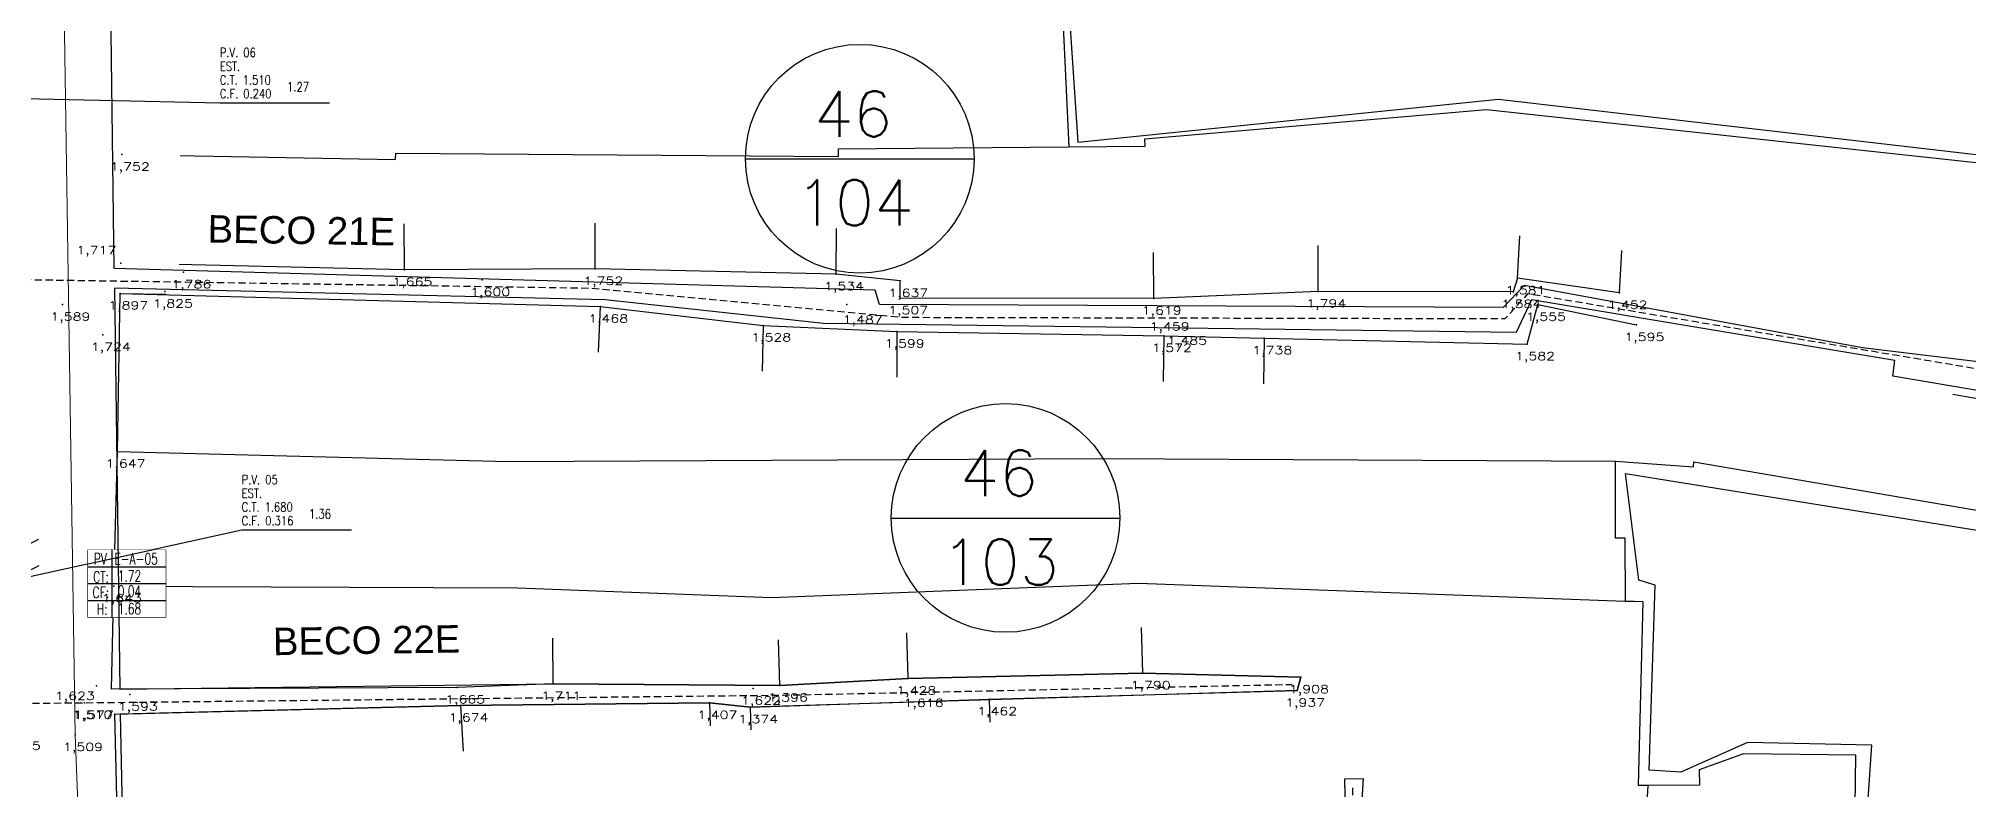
# Model space of a CAD drawing. Extents: x -160 to 364724, y -100 to 7353297.
# Drawn here: x 359278.5 to 359362.9, y 7352435.1 to 7352468 of the extents above; entities that cross this region are included whole.
import ezdxf
from ezdxf.enums import TextEntityAlignment as Align

# ---------------------------------------------------------------- set-up
doc = ezdxf.new("R2010")
doc.units = 0
doc.header["$LTSCALE"] = 5
for name, pattern in [('CENTER2', [1.125, 0.75, -0.125, 0.125, -0.125]), ('CONTINUO', [0]), ('DASHDOT2', [12.7, 6.35, -3.175, 0, -3.175]), ('HIDDEN2', [0.1875, 0.125, -0.0625])]:
    doc.linetypes.add(name, pattern=pattern)
for name, color, linetype in [('0-quadras', 6, 'Continuous'), ('_TG', 7, 'CONTINUO'), ('COTAS', 1, 'Continuous'), ('LIN-TEXTP-PV', 7, 'Continuous'), ('LT-COTAS', 7, 'CONTINUO'), ('LT-LIMITE-PALAFITA', 40, 'Continuous'), ('ortofoto', 7, 'Continuous'), ('P_Eixo', 1, 'CENTER2'), ('P_Perfil_Texto_Quadro', 2, 'Continuous'), ('PONTOS-CAIXAS_U', 1, 'Continuous'), ('PS_PONTOS_IDENTIFICACAO_LIN', 7, 'Continuous'), ('PS_PONTOS_IDENTIFICACAO_TXT', 7, 'Continuous'), ('T-MARGEM', 7, 'Continuous'), ('TEXTO', 7, 'Continuous'), ('ZZ-Carimbo Texto', 7, 'Continuous')]:
    doc.layers.add(name, color=color, linetype=linetype)
doc.layers.add('LT-ALINHAMENTO-PREDIAL', color=4, linetype='DASHDOT2', lineweight=25)
doc.layers.add('LT-BORDA', color=1, linetype='Continuous', lineweight=9)
doc.styles.add('C_COTA', font='romans.shx')
doc.styles.add('CARIMBO', font='arial.ttf', dxfattribs={"height": 2})
doc.styles.add('ROMANS', font='ROMANS.shx', dxfattribs={"height": 2})
doc.styles.add('SABESP', font='ROMANS.shx', dxfattribs={"height": 2})
doc.styles.add('simplex', font='simplex.shx', dxfattribs={"width": 0.8})
doc.styles.get("Standard").update_dxf_attribs({"font": 'arial.ttf'})
picture_1 = doc.add_image_def('image1.tif', size_in_pixel=(14710, 13573))

# ---------------------------------------------------------------- blocks, each defined once
blk = doc.blocks.new('*U262')
at = {"layer": 'T-MARGEM'}
blk.add_line((0, 0), (0, 0.2), dxfattribs=at)
at = {"layer": 'T-MARGEM', "const_width": 0.025, "flags": 128}
blk.add_lwpolyline([(-0.013, 0, 1), (0.013, 0, 1)], format="xyb", close=True, dxfattribs=at)
blk = doc.blocks.new('*U263')
at = {"layer": 'T-MARGEM'}
blk.add_line((0, 0), (0, 0.2), dxfattribs=at)
at = {"layer": 'T-MARGEM', "const_width": 0.025, "flags": 128}
blk.add_lwpolyline([(-0.013, 0, 1), (0.013, 0, 1)], format="xyb", close=True, dxfattribs=at)
blk = doc.blocks.new('SIMB_PONTO')
at = {"color": 0}
blk.add_point((0, 0), dxfattribs=at)
for tag in ['COTA', 'PONTO', 'DESC']:
    blk.add_attdef(tag, (0, 0), '', height=1)

msp = doc.modelspace()

# ---------------------------------------------------------------- linework, layer by layer
at = {"layer": '0-quadras', "color": 5, "lineweight": 30, "ltscale": 0.3}
for points in [[(359358.195, 7352430.031), (359358.676, 7352437.082), (359353.238, 7352437.192), (359350.313, 7352435.895), (359348.932, 7352435.978), (359349.196, 7352444.066), (359348.479, 7352444.287), (359347.9, 7352448.953), (359376.661, 7352444.322)], [(359335.685, 7352432.154), (359335.611, 7352435.607), (359336.418, 7352435.624), (359336.136, 7352431.068)]]:
    msp.add_lwpolyline(points, dxfattribs=at)
at = {"layer": 'COTAS', "ltscale": 4}
for p, q in [((359309.396, 7352462.716), (359319.396, 7352462.716)), ((359315.773, 7352447.003), (359325.773, 7352447.003))]:
    msp.add_line(p, q, dxfattribs=at)
at = {"layer": 'COTAS'}
for centre in [(359314.396, 7352462.723), (359320.773, 7352447.011)]:
    msp.add_circle(centre, 5, dxfattribs=at)
at = {"layer": 'LIN-TEXTP-PV'}
msp.add_lwpolyline([(359280.641, 7352445.62), (359284.028, 7352445.62), (359284.028, 7352442.66), (359280.641, 7352442.66)], close=True, dxfattribs=at)
at = {"layer": 'LT-ALINHAMENTO-PREDIAL', "color": 8, "ltscale": 3, "flags": 128}
for points, elevation in [([(359323.234, 7352469.991), (359323.536, 7352463.24)], 1.703), ([(359282.114, 7352462.901), (359294.09, 7352462.684), (359294.095, 7352462.97), (359313.468, 7352462.824), (359313.471, 7352463.161), (359326.887, 7352463.266), (359326.869, 7352463.586), (359341.816, 7352464.881), (359364.58, 7352462.41), (359364.24, 7352459.28), (359371.581, 7352458.571), (359371.107, 7352453.663), (359358.384, 7352455.006), (359358.436, 7352455.501), (359347.639, 7352456.863)], 1.717), ([(359294.475, 7352457.869), (359294.464, 7352459.869)], 1.452), ([(359302.825, 7352457.906), (359302.827, 7352459.906)], 1.452), ([(359313.362, 7352457.669), (359313.372, 7352459.669)], 1.452), ([(359334.454, 7352456.922), (359334.446, 7352458.922)], 1.452), ([(359343.173, 7352457.499), (359343.272, 7352459.349)], 1.452), ([(359347.639, 7352456.863), (359343.173, 7352457.499), (359342.987, 7352456.895), (359334.454, 7352456.922), (359327.259, 7352456.615), (359316.166, 7352456.624), (359316.169, 7352457.378), (359313.362, 7352457.669), (359302.825, 7352457.906), (359294.475, 7352457.869), (359282.074, 7352458.161)], 1.452), ([(359327.259, 7352456.615), (359327.251, 7352458.615)], 1.452), ([(359347.639, 7352456.863), (359347.738, 7352458.713)], 1.452), ([(359282.048, 7352456.835), (359303.041, 7352456.257), (359310.172, 7352455.436), (359316.014, 7352455.168), (359327.706, 7352454.979), (359332.091, 7352454.875), (359343.59, 7352454.617), (359344.067, 7352456.34), (359348.373, 7352455.451)], 1.584), ([(359303.041, 7352456.257), (359302.959, 7352454.259)], 1.468), ([(359310.172, 7352455.436), (359310.131, 7352453.436)], 1.528), ([(359316.014, 7352455.168), (359316.015, 7352453.168)], 1.584), ([(359327.706, 7352454.979), (359327.677, 7352452.979)], 1.572), ([(359332.091, 7352454.875), (359332.062, 7352452.875)], 1.584), ([(359281.923, 7352449.919), (359299.033, 7352449.477), (359324.912, 7352449.616), (359347.46, 7352449.491)], 1.584), ([(359281.767, 7352444.028), (359292.073, 7352443.99), (359299.427, 7352443.955), (359310.536, 7352443.537), (359326.592, 7352444.159), (359348.279, 7352443.359)], 1.584), ([(359316.519, 7352439.995), (359316.46, 7352441.994)], 1.428), ([(359326.775, 7352440.223), (359326.716, 7352442.222)], 1.577), ([(359300.985, 7352439.759), (359300.974, 7352441.759)], 1.577), ([(359310.9, 7352439.687), (359310.841, 7352441.686)], 1.396), ([(359333.695, 7352440.053), (359326.775, 7352440.223), (359316.519, 7352439.995), (359310.9, 7352439.687), (359300.985, 7352439.759), (359296.784, 7352439.603), (359281.657, 7352439.517)], 1.577), ([(359281.815, 7352438.435), (359296.931, 7352438.814), (359307.82, 7352438.927), (359309.6, 7352438.74), (359320.058, 7352439.087), (359333.532, 7352439.462)], 1.577), ([(359296.931, 7352438.814), (359297.053, 7352436.818)], 1.577), ([(359307.819, 7352438.927), (359307.851, 7352437.927)], 1.577), ([(359309.6, 7352438.74), (359309.635, 7352437.741)], 1.374), ([(359320.058, 7352439.087), (359320.082, 7352438.087)], 1.462), ([(359331.299, 7352431.873), (359335.685, 7352432.154), (359335.611, 7352435.607), (359336.418, 7352435.624), (359336.136, 7352431.068), (359331.318, 7352431.088)], 1.605)]:
    msp.add_lwpolyline(points, dxfattribs=dict(at, elevation=elevation))
at = {"layer": 'LT-ALINHAMENTO-PREDIAL', "color": 8, "flags": 128}
for points, elevation in [([(359282.074, 7352458.161), (359282.114, 7352462.901), (359282.185, 7352469.233)], 1.717), ([(359282.114, 7352462.901), (359284.114, 7352462.884)], 1.717), ([(359281.657, 7352439.517), (359281.767, 7352444.028), (359281.923, 7352449.919), (359282.048, 7352456.835)], 1.584), ([(359282.048, 7352456.835), (359284.048, 7352456.799)], 1.584), ([(359281.767, 7352444.028), (359283.766, 7352443.979)], 1.584), ([(359282.138, 7352428.657), (359281.64, 7352434.769), (359281.903, 7352434.782), (359281.815, 7352438.435)], 1.684)]:
    msp.add_lwpolyline(points, dxfattribs=dict(at, elevation=elevation))
at = {"layer": 'LT-ALINHAMENTO-PREDIAL', "color": 8, "ltscale": 3, "flags": 128}
for points in [[(359363.185, 7352422.49), (359363.355, 7352426.843), (359359.987, 7352426.975), (359357.852, 7352427.059), (359357.888, 7352429.769), (359357.979, 7352436.633), (359353.053, 7352436.698), (359351.122, 7352435.997), (359351.126, 7352435.327), (359348.873, 7352435.312), (359348.471, 7352435.31), (359348.669, 7352443.349), (359347.89, 7352443.369), (359347.887, 7352446.127), (359347.464, 7352446.126), (359347.46, 7352449.491), (359350.87, 7352449.241), (359350.886, 7352449.462), (359376.582, 7352445.085), (359377.692, 7352449.675), (359359.163, 7352452.955), (359359.279, 7352453.757), (359348.373, 7352455.451)], [(359348.873, 7352435.312), (359348.58, 7352430.423), (359357.895, 7352430.299)]]:
    msp.add_lwpolyline(points, dxfattribs=at)
at = {"layer": 'LT-LIMITE-PALAFITA', "ltscale": 3, "elevation": 1.577, "flags": 128}
msp.add_lwpolyline([(359333.532, 7352439.462), (359333.695, 7352440.053)], dxfattribs=at)
at = {"layer": 'P_Eixo', "color": 1, "linetype": 'HIDDEN2', "ltscale": 0.5, "flags": 128}
for points in [[(359277.736, 7352438.902), (359311.066, 7352439.264), (359333.315, 7352439.735)], [(359335.976, 7352431.612), (359335.966, 7352435.35)]]:
    msp.add_lwpolyline(points, dxfattribs=at)

# ---------------------------------------------------------------- block references
at = {"layer": '_TG', "color": 3}
ref = msp.add_blockref('SIMB_PONTO', (359294.475, 7352457.869, 1.665), dxfattribs=at)
ref.add_attrib('COTA', '1,665', dxfattribs={"layer": '0', "color": 8, "height": 0.35, "style": 'simplex', "width": 1.3125, "flags": 8}).set_placement((359293.95, 7352457.169), (359295.7, 7352457.169), align=Align.FIT)
for p in [(359294.475, 7352457.869, 1.665), (359297.879, 7352457.425, 1.6), (359302.825, 7352457.906, 1.752), (359313.362, 7352457.669, 1.534), (359316.169, 7352457.378, 1.637), (359343.173, 7352457.499, 1.581), (359279.514, 7352456.341, 1.589), (359303.041, 7352456.257, 1.468), (359313.837, 7352456.346, 1.487), (359316.166, 7352456.624, 1.507), (359327.259, 7352456.615, 1.619), (359334.454, 7352456.922, 1.794), (359342.987, 7352456.895, 1.584), (359344.067, 7352456.34, 1.555), (359347.639, 7352456.863, 1.452), (359310.172, 7352455.436, 1.528), (359327.6, 7352455.916, 1.459), (359348.373, 7352455.451, 1.595), (359316.014, 7352455.168, 1.599), (359327.706, 7352454.979, 1.572), (359328.366, 7352455.295, 1.485), (359332.091, 7352454.875, 1.738), (359343.59, 7352454.617, 1.582), (359326.775, 7352440.223, 1.79), (359296.784, 7352439.603, 1.665), (359300.985, 7352439.759, 1.711), (359309.731, 7352439.551, 1.622), (359310.9, 7352439.687, 1.396), (359316.519, 7352439.995, 1.428), (359316.834, 7352439.45, 1.616), (359333.532, 7352439.462, 1.937), (359333.695, 7352440.053, 1.908), (359280.477, 7352438.928, 1.51), (359282.465, 7352439.292, 1.593), (359296.931, 7352438.814, 1.674), (359307.82, 7352438.927, 1.407), (359309.6, 7352438.74, 1.374), (359320.058, 7352439.087, 1.462)]:
    msp.add_blockref('SIMB_PONTO', p, dxfattribs=at)
ref = msp.add_blockref('SIMB_PONTO', (359297.879, 7352457.425, 1.6), dxfattribs=at)
ref.add_attrib('COTA', '1,600', dxfattribs={"layer": '0', "color": 8, "height": 0.35, "style": 'simplex', "width": 1.3125, "flags": 8}).set_placement((359297.354, 7352456.725), (359299.104, 7352456.725), align=Align.FIT)
ref = msp.add_blockref('SIMB_PONTO', (359302.825, 7352457.906, 1.752), dxfattribs=at)
ref.add_attrib('COTA', '1,752', dxfattribs={"layer": '0', "color": 8, "height": 0.35, "style": 'simplex', "width": 1.3125, "flags": 8}).set_placement((359302.3, 7352457.206), (359304.05, 7352457.206), align=Align.FIT)
ref = msp.add_blockref('SIMB_PONTO', (359313.362, 7352457.669, 1.534), dxfattribs=at)
ref.add_attrib('COTA', '1,534', dxfattribs={"layer": '0', "color": 8, "height": 0.35, "style": 'simplex', "width": 1.296296, "flags": 8}).set_placement((359312.837, 7352456.969), (359314.587, 7352456.969), align=Align.FIT)
ref = msp.add_blockref('SIMB_PONTO', (359316.169, 7352457.378, 1.637), dxfattribs=at)
ref.add_attrib('COTA', '1,637', dxfattribs={"layer": '0', "color": 8, "height": 0.35, "style": 'simplex', "width": 1.3125, "flags": 8}).set_placement((359315.644, 7352456.678), (359317.394, 7352456.678), align=Align.FIT)
ref = msp.add_blockref('SIMB_PONTO', (359343.173, 7352457.499, 1.581), dxfattribs=at)
ref.add_attrib('COTA', '1,581', dxfattribs={"layer": '0', "color": 8, "height": 0.35, "style": 'simplex', "width": 1.478873, "flags": 8}).set_placement((359342.648, 7352456.799), (359344.398, 7352456.799), align=Align.FIT)
ref = msp.add_blockref('SIMB_PONTO', (359279.514, 7352456.341, 1.589), dxfattribs=at)
ref.add_attrib('COTA', '1,589', dxfattribs={"layer": '0', "color": 8, "height": 0.35, "style": 'simplex', "width": 1.329114, "flags": 8}).set_placement((359278.989, 7352455.641), (359280.739, 7352455.641), align=Align.FIT)
ref = msp.add_blockref('SIMB_PONTO', (359303.041, 7352456.257, 1.468), dxfattribs=at)
ref.add_attrib('COTA', '1,468', dxfattribs={"layer": '0', "color": 8, "height": 0.35, "style": 'simplex', "width": 1.3125, "flags": 8}).set_placement((359302.516, 7352455.557), (359304.266, 7352455.557), align=Align.FIT)
ref = msp.add_blockref('SIMB_PONTO', (359313.837, 7352456.346, 1.487), dxfattribs=at)
ref.add_attrib('COTA', '1,487', dxfattribs={"layer": '0', "color": 8, "height": 0.35, "style": 'simplex', "width": 1.3125, "flags": 8}).set_placement((359313.651, 7352455.51), (359315.401, 7352455.51), align=Align.FIT)
ref = msp.add_blockref('SIMB_PONTO', (359316.166, 7352456.624, 1.507), dxfattribs=at)
ref.add_attrib('COTA', '1,507', dxfattribs={"layer": '0', "color": 8, "height": 0.35, "style": 'simplex', "width": 1.3125, "flags": 8}).set_placement((359315.641, 7352455.924), (359317.391, 7352455.924), align=Align.FIT)
ref = msp.add_blockref('SIMB_PONTO', (359327.259, 7352456.615, 1.619), dxfattribs=at)
ref.add_attrib('COTA', '1,619', dxfattribs={"layer": '0', "color": 8, "height": 0.35, "style": 'simplex', "width": 1.4, "flags": 8}).set_placement((359326.734, 7352455.915), (359328.484, 7352455.915), align=Align.FIT)
ref = msp.add_blockref('SIMB_PONTO', (359334.454, 7352456.922, 1.794), dxfattribs=at)
ref.add_attrib('COTA', '1,794', dxfattribs={"layer": '0', "color": 8, "height": 0.35, "style": 'simplex', "width": 1.296296, "flags": 8}).set_placement((359333.929, 7352456.222), (359335.679, 7352456.222), align=Align.FIT)
ref = msp.add_blockref('SIMB_PONTO', (359342.987, 7352456.895, 1.584), dxfattribs=at)
ref.add_attrib('COTA', '1,584', dxfattribs={"layer": '0', "color": 8, "height": 0.35, "style": 'simplex', "width": 1.296296, "flags": 8}).set_placement((359342.462, 7352456.195), (359344.212, 7352456.195), align=Align.FIT)
ref = msp.add_blockref('SIMB_PONTO', (359344.067, 7352456.34, 1.555), dxfattribs=at)
ref.add_attrib('COTA', '1,555', dxfattribs={"layer": '0', "color": 8, "height": 0.35, "style": 'simplex', "width": 1.3125, "flags": 8}).set_placement((359343.542, 7352455.64), (359345.292, 7352455.64), align=Align.FIT)
ref = msp.add_blockref('SIMB_PONTO', (359347.639, 7352456.863, 1.452), dxfattribs=at)
ref.add_attrib('COTA', '1,452', dxfattribs={"layer": '0', "color": 8, "height": 0.35, "style": 'simplex', "width": 1.3125, "flags": 8}).set_placement((359347.114, 7352456.163), (359348.864, 7352456.163), align=Align.FIT)
ref = msp.add_blockref('SIMB_PONTO', (359310.172, 7352455.436, 1.528), dxfattribs=at)
ref.add_attrib('COTA', '1,528', dxfattribs={"layer": '0', "color": 8, "height": 0.35, "style": 'simplex', "width": 1.3125, "flags": 8}).set_placement((359309.647, 7352454.736), (359311.397, 7352454.736), align=Align.FIT)
ref = msp.add_blockref('SIMB_PONTO', (359327.6, 7352455.916, 1.459), dxfattribs=at)
ref.add_attrib('COTA', '1,459', dxfattribs={"layer": '0', "color": 8, "height": 0.35, "style": 'simplex', "width": 1.329114, "flags": 8}).set_placement((359327.075, 7352455.216), (359328.825, 7352455.216), align=Align.FIT)
ref = msp.add_blockref('SIMB_PONTO', (359348.373, 7352455.451, 1.595), dxfattribs=at)
ref.add_attrib('COTA', '1,595', dxfattribs={"layer": '0', "color": 8, "height": 0.35, "style": 'simplex', "width": 1.3125, "flags": 8}).set_placement((359347.848, 7352454.751), (359349.598, 7352454.751), align=Align.FIT)
ref = msp.add_blockref('SIMB_PONTO', (359316.014, 7352455.168, 1.599), dxfattribs=at)
ref.add_attrib('COTA', '1,599', dxfattribs={"layer": '0', "color": 8, "height": 0.35, "style": 'simplex', "width": 1.329114, "flags": 8}).set_placement((359315.489, 7352454.468), (359317.239, 7352454.468), align=Align.FIT)
ref = msp.add_blockref('SIMB_PONTO', (359327.706, 7352454.979, 1.572), dxfattribs=at)
ref.add_attrib('COTA', '1,572', dxfattribs={"layer": '0', "color": 8, "height": 0.35, "style": 'simplex', "width": 1.3125, "flags": 8}).set_placement((359327.181, 7352454.279), (359328.931, 7352454.279), align=Align.FIT)
ref = msp.add_blockref('SIMB_PONTO', (359328.366, 7352455.295, 1.485), dxfattribs=at)
ref.add_attrib('COTA', '1,485', dxfattribs={"layer": '0', "color": 8, "height": 0.35, "style": 'simplex', "width": 1.3125, "flags": 8}).set_placement((359327.841, 7352454.595), (359329.591, 7352454.595), align=Align.FIT)
ref = msp.add_blockref('SIMB_PONTO', (359332.091, 7352454.875, 1.738), dxfattribs=at)
ref.add_attrib('COTA', '1,738', dxfattribs={"layer": '0', "color": 8, "height": 0.35, "style": 'simplex', "width": 1.3125, "flags": 8}).set_placement((359331.566, 7352454.175), (359333.316, 7352454.175), align=Align.FIT)
ref = msp.add_blockref('SIMB_PONTO', (359343.59, 7352454.617, 1.582), dxfattribs=at)
ref.add_attrib('COTA', '1,582', dxfattribs={"layer": '0', "color": 8, "height": 0.35, "style": 'simplex', "width": 1.3125, "flags": 8}).set_placement((359343.065, 7352453.917), (359344.815, 7352453.917), align=Align.FIT)
ref = msp.add_blockref('SIMB_PONTO', (359326.775, 7352440.223, 1.79), dxfattribs=at)
ref.add_attrib('COTA', '1,790', dxfattribs={"layer": '0', "color": 8, "height": 0.35, "style": 'simplex', "width": 1.3125, "flags": 8}).set_placement((359326.25, 7352439.523), (359328, 7352439.523), align=Align.FIT)
ref = msp.add_blockref('SIMB_PONTO', (359296.784, 7352439.603, 1.665), dxfattribs=at)
ref.add_attrib('COTA', '1,665', dxfattribs={"layer": '0', "color": 8, "height": 0.35, "style": 'simplex', "width": 1.3125, "flags": 8}).set_placement((359296.259, 7352438.903), (359298.009, 7352438.903), align=Align.FIT)
ref = msp.add_blockref('SIMB_PONTO', (359300.985, 7352439.759, 1.711), dxfattribs=at)
ref.add_attrib('COTA', '1,711', dxfattribs={"layer": '0', "color": 8, "height": 0.35, "style": 'simplex', "width": 1.567164, "flags": 8}).set_placement((359300.46, 7352439.059), (359302.21, 7352439.059), align=Align.FIT)
ref = msp.add_blockref('SIMB_PONTO', (359309.731, 7352439.551, 1.622), dxfattribs=at)
ref.add_attrib('COTA', '1,622', dxfattribs={"layer": '0', "color": 8, "height": 0.35, "style": 'simplex', "width": 1.3125, "flags": 8}).set_placement((359309.206, 7352438.851), (359310.956, 7352438.851), align=Align.FIT)
ref = msp.add_blockref('SIMB_PONTO', (359310.9, 7352439.687, 1.396), dxfattribs=at)
ref.add_attrib('COTA', '1,396', dxfattribs={"layer": '0', "color": 8, "height": 0.35, "style": 'simplex', "width": 1.329114, "flags": 8}).set_placement((359310.375, 7352438.987), (359312.125, 7352438.987), align=Align.FIT)
ref = msp.add_blockref('SIMB_PONTO', (359316.519, 7352439.995, 1.428), dxfattribs=at)
ref.add_attrib('COTA', '1,428', dxfattribs={"layer": '0', "color": 8, "height": 0.35, "style": 'simplex', "width": 1.3125, "flags": 8}).set_placement((359315.994, 7352439.295), (359317.744, 7352439.295), align=Align.FIT)
ref = msp.add_blockref('SIMB_PONTO', (359316.834, 7352439.45, 1.616), dxfattribs=at)
ref.add_attrib('COTA', '1,616', dxfattribs={"layer": '0', "color": 8, "height": 0.35, "style": 'simplex', "width": 1.4, "flags": 8}).set_placement((359316.309, 7352438.75), (359318.059, 7352438.75), align=Align.FIT)
ref = msp.add_blockref('SIMB_PONTO', (359333.532, 7352439.462, 1.937), dxfattribs=at)
ref.add_attrib('COTA', '1,937', dxfattribs={"layer": '0', "color": 8, "height": 0.35, "style": 'simplex', "width": 1.3125, "flags": 8}).set_placement((359333.007, 7352438.762), (359334.757, 7352438.762), align=Align.FIT)
ref = msp.add_blockref('SIMB_PONTO', (359333.695, 7352440.053, 1.908), dxfattribs=at)
ref.add_attrib('COTA', '1,908', dxfattribs={"layer": '0', "color": 8, "height": 0.35, "style": 'simplex', "width": 1.3125, "flags": 8}).set_placement((359333.17, 7352439.353), (359334.92, 7352439.353), align=Align.FIT)
ref = msp.add_blockref('SIMB_PONTO', (359280.477, 7352438.928, 1.51), dxfattribs=at)
ref.add_attrib('COTA', '1,510', dxfattribs={"layer": '0', "color": 8, "height": 0.35, "style": 'simplex', "width": 1.381579, "flags": 8}).set_placement((359279.952, 7352438.228), (359281.702, 7352438.228), align=Align.FIT)
ref = msp.add_blockref('SIMB_PONTO', (359282.465, 7352439.292, 1.593), dxfattribs=at)
ref.add_attrib('COTA', '1,593', dxfattribs={"layer": '0', "color": 8, "height": 0.35, "style": 'simplex', "width": 1.3125, "flags": 8}).set_placement((359281.94, 7352438.592), (359283.69, 7352438.592), align=Align.FIT)
ref = msp.add_blockref('SIMB_PONTO', (359296.931, 7352438.814, 1.674), dxfattribs=at)
ref.add_attrib('COTA', '1,674', dxfattribs={"layer": '0', "color": 8, "height": 0.35, "style": 'simplex', "width": 1.296296, "flags": 8}).set_placement((359296.406, 7352438.114), (359298.156, 7352438.114), align=Align.FIT)
ref = msp.add_blockref('SIMB_PONTO', (359307.82, 7352438.927, 1.407), dxfattribs=at)
ref.add_attrib('COTA', '1,407', dxfattribs={"layer": '0', "color": 8, "height": 0.35, "style": 'simplex', "width": 1.3125, "flags": 8}).set_placement((359307.295, 7352438.227), (359309.045, 7352438.227), align=Align.FIT)
ref = msp.add_blockref('SIMB_PONTO', (359309.6, 7352438.74, 1.374), dxfattribs=at)
ref.add_attrib('COTA', '1,374', dxfattribs={"layer": '0', "color": 8, "height": 0.35, "style": 'simplex', "width": 1.296296, "flags": 8}).set_placement((359309.075, 7352438.04), (359310.825, 7352438.04), align=Align.FIT)
ref = msp.add_blockref('SIMB_PONTO', (359320.058, 7352439.087, 1.462), dxfattribs=at)
ref.add_attrib('COTA', '1,462', dxfattribs={"layer": '0', "color": 8, "height": 0.35, "style": 'simplex', "width": 1.3125, "flags": 8}).set_placement((359319.533, 7352438.387), (359321.283, 7352438.387), align=Align.FIT)
at = {"layer": 'LT-COTAS'}
ref = msp.add_blockref('SIMB_PONTO', (359279.514, 7352456.341, 1.589), dxfattribs=at)
ref.add_attrib('COTA', '1,589', dxfattribs={"layer": '0', "color": 8, "height": 0.35, "style": 'simplex', "width": 1.329114, "flags": 8}).set_placement((359278.989, 7352455.641), (359280.739, 7352455.641), align=Align.FIT)
for p in [(359279.514, 7352456.341, 1.589), (359281.284, 7352455.02, 1.724), (359281.923, 7352449.919, 1.647), (359281.005, 7352439.664, 1.623), (359281.815, 7352438.435, 1.577), (359280.067, 7352437.521, 1.509)]:
    msp.add_blockref('SIMB_PONTO', p, dxfattribs=at)
ref = msp.add_blockref('SIMB_PONTO', (359281.284, 7352455.02, 1.724), dxfattribs=at)
ref.add_attrib('COTA', '1,724', dxfattribs={"layer": '0', "color": 8, "height": 0.35, "style": 'simplex', "width": 1.296296, "flags": 8}).set_placement((359280.759, 7352454.32), (359282.509, 7352454.32), align=Align.FIT)
ref = msp.add_blockref('SIMB_PONTO', (359281.923, 7352449.919, 1.647), dxfattribs=at)
ref.add_attrib('COTA', '1,647', dxfattribs={"layer": '0', "color": 8, "height": 0.35, "style": 'simplex', "width": 1.3125, "flags": 8}).set_placement((359281.398, 7352449.219), (359283.148, 7352449.219), align=Align.FIT)
ref = msp.add_blockref('SIMB_PONTO', (359281.005, 7352439.664, 1.623), dxfattribs=at)
ref.add_attrib('COTA', '1,623', dxfattribs={"layer": '0', "color": 8, "height": 0.35, "style": 'simplex', "width": 1.3125, "flags": 8}).set_placement((359279.184, 7352439.056), (359280.934, 7352439.056), align=Align.FIT)
ref = msp.add_blockref('SIMB_PONTO', (359281.815, 7352438.435, 1.577), dxfattribs=at)
ref.add_attrib('COTA', '1,577', dxfattribs={"layer": '0', "color": 8, "height": 0.35, "style": 'simplex', "width": 1.3125, "flags": 8}).set_placement((359280.009, 7352438.224), (359281.759, 7352438.224), align=Align.FIT)
ref = msp.add_blockref('SIMB_PONTO', (359277.34, 7352437.578, 1.585), dxfattribs=at)
ref.add_attrib('COTA', '1,585', dxfattribs={"layer": '0', "color": 8, "height": 0.35, "style": 'simplex', "width": 1.3125, "flags": 8}).set_placement((359276.815, 7352436.878), (359278.565, 7352436.878), align=Align.FIT)
ref = msp.add_blockref('SIMB_PONTO', (359280.067, 7352437.521, 1.509), dxfattribs=at)
ref.add_attrib('COTA', '1,509', dxfattribs={"layer": '0', "color": 8, "height": 0.35, "style": 'simplex', "width": 1.329114, "flags": 8}).set_placement((359279.542, 7352436.821), (359281.292, 7352436.821), align=Align.FIT)
at = {"layer": 'PONTOS-CAIXAS_U', "xscale": 7.999999999999999, "yscale": 7.999999999999999, "zscale": 7.999999999999999, "rotation": 296.3702818064322}
for name, p in [('*U263', (359277.05, 7352445.376)), ('*U262', (359277.065, 7352444.219))]:
    msp.add_blockref(name, p, dxfattribs=at)

# ---------------------------------------------------------------- texts
at = {"layer": 'PS_PONTOS_IDENTIFICACAO_TXT', "style": 'ROMANS', "width": 0.8}
for s, p in [('P.V. 05', (359287.358, 7352448.49)), ('EST. ', (359287.358, 7352447.89)), ('C.T. 1.680', (359287.358, 7352447.29)), ('C.F. 0.316', (359287.358, 7352446.69)), ('1.36', (359290.303, 7352446.99))]:
    msp.add_text(s, height=0.4, dxfattribs=at).set_placement(p)
at = {"layer": 'TEXTO', "style": 'SABESP'}
for s, p in [('46', (359314.107, 7352463.682)), ('104', (359314.166, 7352459.795)), ('46', (359320.483, 7352447.97)), ('103', (359320.542, 7352444.082))]:
    msp.add_text(s, height=2, dxfattribs=at).set_placement(p, align=Align.CENTER)

# ---------------------------------------------------------------- next in the draw order: wipeouts: each hides what was drawn before it
msp.add_wipeout([(359284.614, 7352457.01), (359284.736, 7352472.43), (359281.292, 7352472.457), (359281.17, 7352457.037)]).dxf.layer = 'P_Perfil_Texto_Quadro'

# ---------------------------------------------------------------- next in the draw order: linework, layer by layer
at = {"layer": 'LT-BORDA', "elevation": 1.352, "flags": 128}
msp.add_lwpolyline([(359297.19, 7352350.875), (359288.954, 7352366.885), (359288.04, 7352369.045), (359282.381, 7352387.367), (359281.365, 7352398.313), (359281.092, 7352411.519), (359280.067, 7352437.521), (359279.594, 7352469.16), (359279.76, 7352470.557), (359279.591, 7352486.8), (359279.955, 7352506.465), (359279.958, 7352522.42), (359279.236, 7352534.153)], dxfattribs=at)
at = {"layer": 'P_Eixo', "color": 1, "linetype": 'HIDDEN2', "ltscale": 0.5, "flags": 128}
msp.add_lwpolyline([(359277.841, 7352457.438), (359302.623, 7352457.067), (359316.308, 7352455.788), (359342.63, 7352455.73), (359343.636, 7352456.825), (359377.292, 7352451.203)], dxfattribs=at)
at = {"layer": 'PS_PONTOS_IDENTIFICACAO_LIN', "linetype": 'Continuous'}
msp.add_lwpolyline([(359277.841, 7352465.352), (359286.4, 7352465.167), (359291.2, 7352465.167)], dxfattribs=at)

# ---------------------------------------------------------------- next in the draw order: block references
at = {"layer": '_TG', "color": 3}
ref = msp.add_blockref('SIMB_PONTO', (359284.807, 7352457.758, 1.786), dxfattribs=at)
ref.add_attrib('COTA', '1,786', dxfattribs={"layer": '0', "color": 8, "height": 0.35, "style": 'simplex', "width": 1.329114, "flags": 8}).set_placement((359284.282, 7352457.058), (359286.032, 7352457.058), align=Align.FIT)
for p in [(359284.807, 7352457.758, 1.786), (359283.999, 7352456.915, 1.825)]:
    msp.add_blockref('SIMB_PONTO', p, dxfattribs=at)
ref = msp.add_blockref('SIMB_PONTO', (359283.999, 7352456.915, 1.825), dxfattribs=at)
ref.add_attrib('COTA', '1,825', dxfattribs={"layer": '0', "color": 8, "height": 0.35, "style": 'simplex', "width": 1.3125, "flags": 8}).set_placement((359283.474, 7352456.215), (359285.224, 7352456.215), align=Align.FIT)
at = {"layer": 'LT-COTAS'}
ref = msp.add_blockref('SIMB_PONTO', (359282.114, 7352462.901, 1.752), dxfattribs=at)
ref.add_attrib('COTA', '1,752', dxfattribs={"layer": '0', "color": 8, "height": 0.35, "style": 'simplex', "width": 1.3125, "flags": 8}).set_placement((359281.589, 7352462.201), (359283.339, 7352462.201), align=Align.FIT)
for p in [(359282.114, 7352462.901, 1.752), (359282.074, 7352458.161, 1.717), (359282.048, 7352456.835, 1.897)]:
    msp.add_blockref('SIMB_PONTO', p, dxfattribs=at)
ref = msp.add_blockref('SIMB_PONTO', (359282.074, 7352458.161, 1.717), dxfattribs=at)
ref.add_attrib('COTA', '1,717', dxfattribs={"layer": '0', "color": 8, "height": 0.35, "style": 'simplex', "width": 1.381579, "flags": 8}).set_placement((359280.125, 7352458.554), (359281.875, 7352458.554), align=Align.FIT)
ref = msp.add_blockref('SIMB_PONTO', (359282.048, 7352456.835, 1.897), dxfattribs=at)
ref.add_attrib('COTA', '1,897', dxfattribs={"layer": '0', "color": 8, "height": 0.35, "style": 'simplex', "width": 1.3125, "flags": 8}).set_placement((359281.523, 7352456.135), (359283.273, 7352456.135), align=Align.FIT)

# ---------------------------------------------------------------- next in the draw order: wipeouts: each hides what was drawn before it
msp.add_wipeout([(359280.641, 7352445.62), (359280.641, 7352442.66), (359284.028, 7352442.66), (359284.028, 7352445.62)]).dxf.layer = 'LIN-TEXTP-PV'
at = {"linetype": 'Continuous', "ltscale": 4}
for points in [[(359285.554, 7352458.623), (359294.379, 7352458.483), (359294.412, 7352460.564), (359285.587, 7352460.705)], [(359288.44, 7352440.561), (359297.266, 7352440.694), (359297.234, 7352442.776), (359288.409, 7352442.643)]]:
    msp.add_wipeout(points, dxfattribs=at).dxf.layer = 'ZZ-Carimbo Texto'

# ---------------------------------------------------------------- next in the draw order: linework, layer by layer
at = {"layer": 'LIN-TEXTP-PV'}
for p, q in [((359281.675, 7352445.62), (359281.675, 7352442.66)), ((359280.641, 7352444.88), (359284.028, 7352444.88)), ((359280.641, 7352444.14), (359284.028, 7352444.14)), ((359280.641, 7352443.4), (359284.028, 7352443.4))]:
    msp.add_line(p, q, dxfattribs=at)
at = {"layer": 'PS_PONTOS_IDENTIFICACAO_LIN', "linetype": 'Continuous'}
msp.add_lwpolyline([(359278.095, 7352444.447), (359287.358, 7352446.49), (359292.158, 7352446.49)], dxfattribs=at)

# ---------------------------------------------------------------- next in the draw order: block references
at = {"layer": 'LT-COTAS'}
ref = msp.add_blockref('SIMB_PONTO', (359281.767, 7352444.028, 1.643), dxfattribs=at)
ref.add_attrib('COTA', '1,643', dxfattribs={"layer": '0', "color": 8, "height": 0.35, "style": 'simplex', "width": 1.3125, "flags": 8}).set_placement((359281.242, 7352443.328), (359282.992, 7352443.328), align=Align.FIT)
msp.add_blockref('SIMB_PONTO', (359281.767, 7352444.028, 1.643), dxfattribs=at)

# ---------------------------------------------------------------- next in the draw order: texts
at = {"layer": 'LIN-TEXTP-PV', "style": 'C_COTA', "width": 0.7}
for s, p in [('PV', (359280.89, 7352444.978)), ('E-A-05', (359281.792, 7352444.978)), ('CT:', (359280.86, 7352444.185)), ('1.72', (359281.939, 7352444.231)), ('CF:', (359280.837, 7352443.514)), ('0.04', (359281.939, 7352443.561)), ('H:', (359281.023, 7352442.784)), ('1.68', (359281.939, 7352442.799))]:
    msp.add_text(s, height=0.49, dxfattribs=at).set_placement(p)

# ---------------------------------------------------------------- next in the draw order: wipeouts: each hides what was drawn before it
at = {"linetype": 'Continuous', "ltscale": 4}
for points in [[(359285.554, 7352458.623), (359294.379, 7352458.483), (359294.412, 7352460.564), (359285.587, 7352460.705)], [(359288.44, 7352440.561), (359297.266, 7352440.694), (359297.234, 7352442.776), (359288.409, 7352442.643)]]:
    msp.add_wipeout(points, dxfattribs=at).dxf.layer = 'ZZ-Carimbo Texto'

# ---------------------------------------------------------------- next in the draw order: linework, layer by layer
at = {"layer": '0-quadras', "color": 5, "lineweight": 30, "ltscale": 0.3}
msp.add_lwpolyline([(359298.038, 7352469.733), (359300.654, 7352469.364), (359323.482, 7352470.198), (359323.941, 7352463.453), (359342.346, 7352465.33), (359364.999, 7352462.698), (359364.868, 7352459.464), (359371.557, 7352458.94), (359371.382, 7352452.865), (359358.261, 7352454.452), (359343.466, 7352457.173), (359342.542, 7352456.215), (359315.267, 7352456.352), (359315.078, 7352456.968), (359281.776, 7352457.92), (359281.637, 7352469.387)], close=True, dxfattribs=at)
msp.add_lwpolyline([(359378.26, 7352450.056), (359359.596, 7352453.213), (359359.672, 7352453.892), (359343.782, 7352456.55), (359343.111, 7352455.121), (359312.805, 7352455.517), (359303.263, 7352456.55), (359281.787, 7352457.063), (359282.022, 7352439.529), (359300.985, 7352439.759), (359310.9, 7352439.687), (359316.519, 7352439.995), (359326.775, 7352440.223), (359333.695, 7352440.053), (359333.532, 7352439.462), (359309.6, 7352438.74), (359307.82, 7352438.927), (359296.931, 7352438.814), (359282.036, 7352438.433), (359282.248, 7352428.672)], dxfattribs=at)

# ---------------------------------------------------------------- next in the draw order: texts
at = {"layer": 'ZZ-Carimbo Texto', "linetype": 'Continuous', "ltscale": 4, "style": 'CARIMBO'}
for s, rotation, p in [('BECO 21E', 359.08865, (359289.967, 7352459.594)), ('BECO 22E', 0.86147, (359292.821, 7352441.668))]:
    msp.add_text(s, height=1.2, rotation=rotation, dxfattribs=at).set_placement(p, align=Align.MIDDLE_CENTER)

# ---------------------------------------------------------------- next in the draw order: pictures from other files: only their frames are drawn
image = msp.add_image(picture_1, insert=(359073.892, 7352258.636), size_in_units=(734.398, 677.634), dxfattribs=dict(fade=70))
image.dxf.flags = 14

# ---------------------------------------------------------------- next in the draw order: wipeouts: each hides what was drawn before it
msp.add_wipeout([(359286.321, 7352467.027), (359288.323, 7352467.027), (359288.323, 7352467.707), (359286.321, 7352467.707)]).dxf.layer = 'PS_PONTOS_IDENTIFICACAO_TXT'

# ---------------------------------------------------------------- next in the draw order: texts
at = {"layer": 'PS_PONTOS_IDENTIFICACAO_TXT', "style": 'ROMANS', "width": 0.8}
msp.add_text('P.V. 06', height=0.4, dxfattribs=at).set_placement((359286.4, 7352467.167))

# ---------------------------------------------------------------- next in the draw order: wipeouts: each hides what was drawn before it
msp.add_wipeout([(359286.321, 7352466.427), (359287.469, 7352466.427), (359287.469, 7352467.107), (359286.321, 7352467.107)]).dxf.layer = 'PS_PONTOS_IDENTIFICACAO_TXT'

# ---------------------------------------------------------------- next in the draw order: texts
msp.add_text('EST. ', height=0.4, dxfattribs=at).set_placement((359286.4, 7352466.567))

# ---------------------------------------------------------------- next in the draw order: wipeouts: each hides what was drawn before it
msp.add_wipeout([(359286.306, 7352465.827), (359289.054, 7352465.827), (359289.054, 7352466.507), (359286.306, 7352466.507)]).dxf.layer = 'PS_PONTOS_IDENTIFICACAO_TXT'

# ---------------------------------------------------------------- next in the draw order: texts
msp.add_text('C.T. 1.510', height=0.4, dxfattribs=at).set_placement((359286.4, 7352465.967))

# ---------------------------------------------------------------- next in the draw order: wipeouts: each hides what was drawn before it
msp.add_wipeout([(359286.306, 7352465.227), (359289.085, 7352465.227), (359289.085, 7352465.907), (359286.306, 7352465.907)]).dxf.layer = 'PS_PONTOS_IDENTIFICACAO_TXT'

# ---------------------------------------------------------------- next in the draw order: texts
msp.add_text('C.F. 0.240', height=0.4, dxfattribs=at).set_placement((359286.4, 7352465.367))

# ---------------------------------------------------------------- next in the draw order: wipeouts: each hides what was drawn before it
msp.add_wipeout([(359289.296, 7352465.527), (359290.506, 7352465.527), (359290.506, 7352466.207), (359289.296, 7352466.207)]).dxf.layer = 'PS_PONTOS_IDENTIFICACAO_TXT'

# ---------------------------------------------------------------- next in the draw order: texts
msp.add_text('1.27', height=0.4, dxfattribs=at).set_placement((359289.345, 7352465.667))

# ---------------------------------------------------------------- next in the draw order: pictures from other files: only their frames are drawn
at = {"layer": 'ortofoto'}
image = msp.add_image(picture_1, insert=(359073.892, 7352258.636), size_in_units=(734.398, 677.634), dxfattribs=dict(at, fade=29))
image.dxf.flags = 14

doc.saveas('drawing.dxf')
